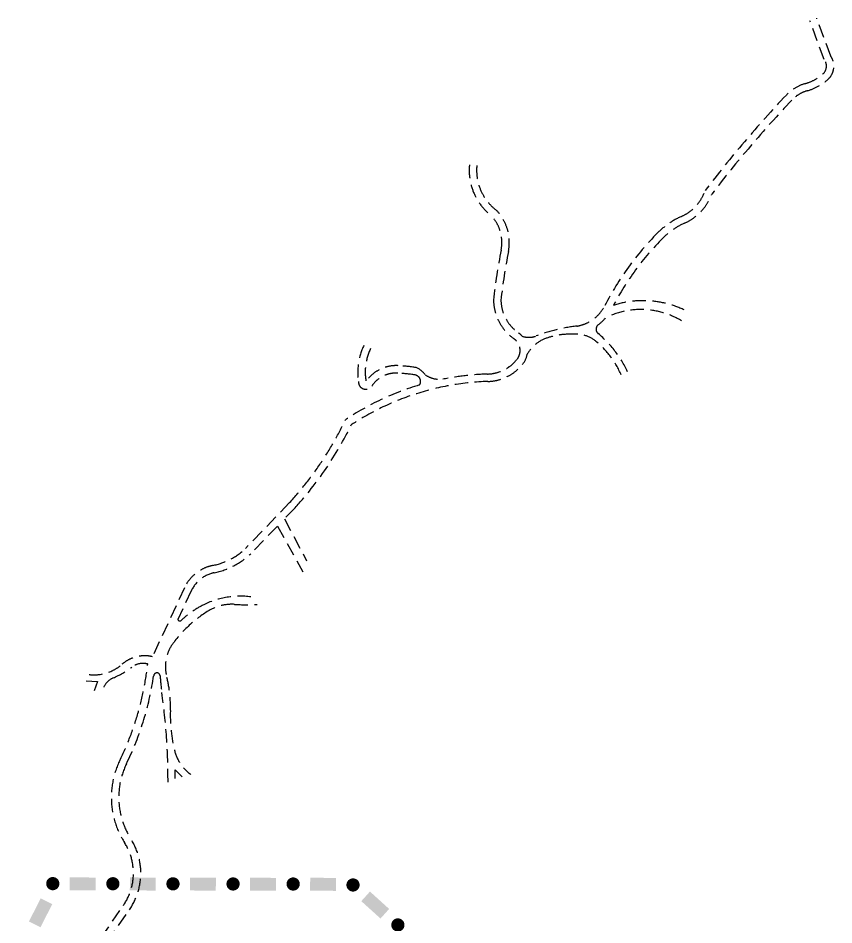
# Model space of a CAD drawing. Extents: x 549522 to 568491, y 7511769 to 7521280.
# Drawn here: x 557186 to 559493, y 7517525 to 7520090 of the extents above; entities that cross this region are included whole.
import ezdxf

# ---------------------------------------------------------------- set-up
doc = ezdxf.new("R2010")
doc.units = 0
doc.header["$LTSCALE"] = 150
doc.header["$MEASUREMENT"] = 0
doc.linetypes.add('HIDDEN', pattern=[0.375, 0.25, -0.125])
doc.layers.add('LIMITE-PROJETO', color=1, linetype='CONTINUOUS')
doc.layers.add('PROJECAO', color=7, linetype='HIDDEN')

# ---------------------------------------------------------------- blocks, each defined once
blk = doc.blocks.new('R')
at = {"layer": 'LIMITE-PROJETO', "const_width": 18.7}
blk.add_lwpolyline([(-75.2, 0.3, 1), (-93.9, 0.4, 1)], format="xyb", close=True, dxfattribs=at)
at = {"layer": 'LIMITE-PROJETO'}
blk.add_solid([(36.9, 17.7), (36.6, -18.8), (-36.4, 18.3), (-36.6, -18.3)], dxfattribs=at)

msp = doc.modelspace()

# ---------------------------------------------------------------- linework, layer by layer
at = {"layer": 'PROJECAO'}
for p, q in [((557938.6, 7518673.8), (558001.7, 7518555.5)), ((557919.1, 7518653.5), (557991, 7518524.3)), ((557565.4, 7518207.7), (557568.9, 7518228.5))]:
    msp.add_line(p, q, dxfattribs=at)
for points in [[(558651.3, 7519191.1, -0.065044), (558766.1, 7519218.8, 0.23676), (558845.4, 7519277, -0.077512), (558994.4, 7519482.5, -0.092689), (559062.4, 7519529.4, 0.209173), (559128.8, 7519602.3, -0.026067), (559358.7, 7519872.5, -0.135373), (559412.1, 7519904.8, 0.113414), (559462.3, 7519932.3, 0.401575), (559465.6, 7519972.8), (559425.1, 7520082.8)], [(558869.3, 7519277.5, -0.07397), (559009.3, 7519467.7, -0.092689), (559070.9, 7519510.3, 0.202669), (559147.5, 7519592.1, -0.025822), (559374, 7519858.1, -0.135373), (559417.8, 7519884.6, 0.113414), (559476.3, 7519916.7, 0.378856), (559484.2, 7519982.9), (559444.8, 7520090.1)], [(558462.2, 7519674.7, 0.257291), (558525.3, 7519530.2, -0.236826), (558551.9, 7519433.9, 0.021943), (558530.3, 7519292.7, 0.240255), (558588.5, 7519183, -0.433117), (558596.8, 7519124.9, -0.219399), (558513.7, 7519083.4, 0.041889), (558386.7, 7519068.7, -0.073513)], [(558483.1, 7519672.8, 0.26059), (558539.5, 7519545.8, -0.240929), (558572.5, 7519429.8, 0.021732), (558551.3, 7519291.8, 0.237382), (558600.6, 7519200.2, -0.062138), (558611.8, 7519190.1, -0.219399)], [(558824.5, 7519221.2, 0.059314), (558847.2, 7519242.2, -0.077512)], [(558625.8, 7519139.7, -0.126955), (558613.2, 7519111.8, -0.219399), (558514.4, 7519062.4, 0.139072), (558127.9, 7518939.5, -0.072106), (557968.9, 7518705.2), (557938.6, 7518673.8, -0.138685)], [(558321.1, 7519052.4, 0.07622), (558111.5, 7518953.8, -0.073513), (557953.6, 7518719.6), (557828.9, 7518590, -0.138009), (557735.8, 7518541.9, 0.237332), (557656, 7518478.8), (557565.4, 7518283.9)], [(557919.1, 7518653.5), (557843.7, 7518575.1, -0.138685), (557740.1, 7518521.3, 0.237332), (557675.1, 7518469.9), (557637.4, 7518388.9)], [(557240.8, 7516968.7, 0.001921), (557218.9, 7516993.8, -0.224576), (557197.3, 7517068.5, -0.140836), (557260.4, 7517257.9), (557483.2, 7517580.1, 0.301727), (557486.5, 7517757.9, -0.260814), (557473.2, 7517990.4, 0.086151), (557552.1, 7518263.3, 0.070238)], [(557263.2, 7516975, 0.002491), (557234.6, 7517007.7, -0.229012), (557218.2, 7517066.3, -0.141792), (557277.7, 7517246), (557500.4, 7517568.2, 0.301727), (557504.2, 7517769.1, -0.260814), (557492.1, 7517981.2, 0.070238), (557565.4, 7518207.7, 0.070238)]]:
    msp.add_lwpolyline(points, format="xyb", dxfattribs=at)
for points in [[(557378, 7518216), (557409.8, 7518214.1), (557400.2, 7518187.1)], [(557629.7, 7517939.4), (557629.7, 7517963.5), (557649.9, 7517944.2)]]:
    msp.add_lwpolyline(points, dxfattribs=at)
for centre, radius, start, end in [((558953.6, 7519019.1), 271.8, 64.7253, 108.0529), ((558947.2, 7519043.2), 222.7, 58.875, 116.6851), ((558836.8, 7519210.3), 16.4, 138.6399, 230.5551), ((558748.6, 7518984.9), 211.3, 88.5754, 108.5214), ((558762.8, 7519106.4), 90.1, 50.4587, 95.679), ((558634.3, 7518964.1), 302.4, 24.619, 50.5551), ((558630.1, 7519248.9), 61.6, 252.7404, 291.6901), ((558713.8, 7519088.7), 101.8, 108.5214, 149.9443), ((558658.8, 7518980.4), 253.5, 23.3177, 50.4587), ((558323, 7519088.7), 176.6, 154.593, 188.7448), ((558323, 7519088.7), 155.6, 154.593, 189.6791), ((558255, 7519003.3), 103.9, 86.8569, 145.2185), ((558231.8, 7518581.1), 526.7, 81.3386, 86.8569), ((558289.4, 7519047.8), 58.2, 34.8347, 68.087), ((558255, 7519003.3), 82.9, 86.8569, 146.2427), ((558231.8, 7518581.1), 505.7, 81.3386, 86.8569), ((558305.1, 7519062.4), 18.8, 327.8009, 81.3386), ((558379.3, 7519144.6), 76.2, 236.4181, 275.5676), ((558169, 7519060.8), 20.5, 176.9104, 326.2427), ((557813.8, 7518222.3), 232.7, 82.5992, 115.7665), ((557825, 7518199), 258.5, 115.7665, 133.5005), ((557790.2, 7518305.2), 126.9, 86.7139, 121.3407), ((557829.8, 7518994.5), 563.6, 266.7139, 273.2861), ((557908.4, 7518111), 354.2, 121.3407, 143.4423), ((557643, 7518390.8), 5.89, 198.8547, 313.5005), ((557712.9, 7518256), 110.8, 143.4423, 194.3782), ((557543.6, 7518188.3), 98.1, 77.1842, 131.0324), ((557400, 7518353.3), 120.7, 263.6539, 311.0324), ((557336.2, 7518487.6), 289.1, 294.0839, 306.2662), ((557539, 7518211.2), 53.7, 75.4002, 126.2662), ((557475.6, 7518175.7), 52.6, 114.0839, 167.4645), ((557578.1, 7518228.9), 9.17, 3.6033, 182.4184), ((558196.9, 7518267.9), 610.8, 183.6033, 188.057), ((557272.2, 7518143.1), 344.2, 358.1847, 14.3782), ((555849.6, 7517935.6), 1759.9, 359.7787, 8.057), ((558040.3, 7518118.7), 424.3, 178.1847, 193.5351), ((557742.2, 7518046.9), 117.7, 193.5351, 234.6221)]:
    msp.add_arc(centre, radius, start, end, dxfattribs=at)

# ---------------------------------------------------------------- block references
at = {"layer": 'LIMITE-PROJETO'}
for p, rotation in [((557368.1, 7517641.5), 359.9056649262375), ((557538.1, 7517641.2), 359.9056649262375), ((557708.1, 7517640.9), 359.9056649262375), ((557878.1, 7517640.6), 359.9056649262375), ((558048.1, 7517640.4), 359.9056649262375), ((558195.8, 7517581.7), 318.2949050272882), ((557248.8, 7517559.5), 63.39886724089853), ((558322.7, 7517468.6), 318.2949050272882)]:
    msp.add_blockref('R', p, dxfattribs=dict(at, rotation=rotation))

doc.saveas('drawing.dxf')
